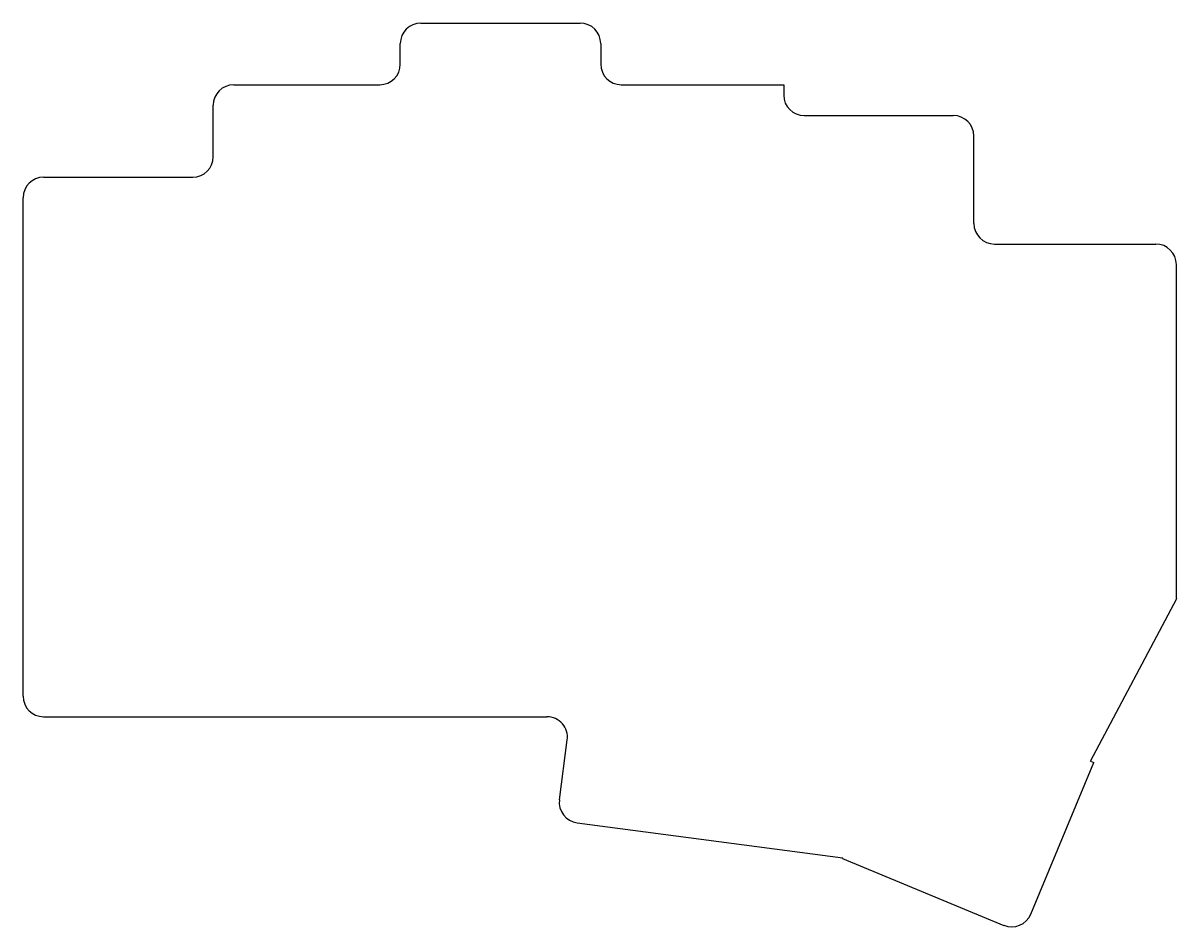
# Model space of a CAD drawing. Header units: millimetres. Extents: x 8 to 120, y -30 to 58.
import ezdxf

# ---------------------------------------------------------------- set-up
doc = ezdxf.new("R2010")
doc.units = ezdxf.units.MM

msp = doc.modelspace()

# ---------------------------------------------------------------- linework, layer by layer
for p, q in [((46.45, 58.25), (61.95, 58.25)), ((44.45, 54.25), (44.45, 56.25)), ((63.95, 56.25), (63.95, 54.25)), ((28.25, 52.25), (42.45, 52.25)), ((65.95, 52.25), (81.75, 52.25)), ((81.75, 52.25), (81.75, 51.25)), ((26.25, 45.25), (26.25, 50.25)), ((83.75, 49.25), (98.25, 49.25)), ((100.25, 38.75), (100.25, 47.25)), ((9.75, 43.25), (24.25, 43.25)), ((7.75, -7.25), (7.75, 41.25)), ((102.25, 36.75), (117.95, 36.75)), ((119.95, 2.29), (119.95, 34.75)), ((111.6, -13.56), (120.01, 2.26)), ((120.01, 2.26), (119.95, 2.29)), ((9.75, -9.25), (58.71, -9.25)), ((59.93, -17.33), (60.69, -11.51)), ((105.79, -28.47), (111.91, -13.69)), ((111.6, -13.56), (111.91, -13.69)), ((61.65, -19.57), (87.5, -22.98)), ((87.47, -23.05), (87.5, -22.98)), ((87.47, -23.05), (103.18, -29.55))]:
    msp.add_line(p, q)
for centre, start, end in [((46.45, 56.25), 90, 180), ((61.95, 56.25), 0, 90), ((42.45, 54.25), 270, 0), ((65.95, 54.25), 180, 270), ((28.25, 50.25), 90, 180), ((83.75, 51.25), 180, 270), ((98.25, 47.25), 0, 90), ((24.25, 45.25), 270, 0), ((9.75, 41.25), 90, 180), ((102.25, 38.75), 180, 270), ((117.95, 34.75), 0, 90), ((9.75, -7.25), 180, 270), ((58.71, -11.25), 352.5, 90), ((61.91, -17.59), 172.5, 262.5), ((103.94, -27.7), 247.5, 337.5)]:
    msp.add_arc(centre, 2, start, end)

doc.saveas('drawing.dxf')
